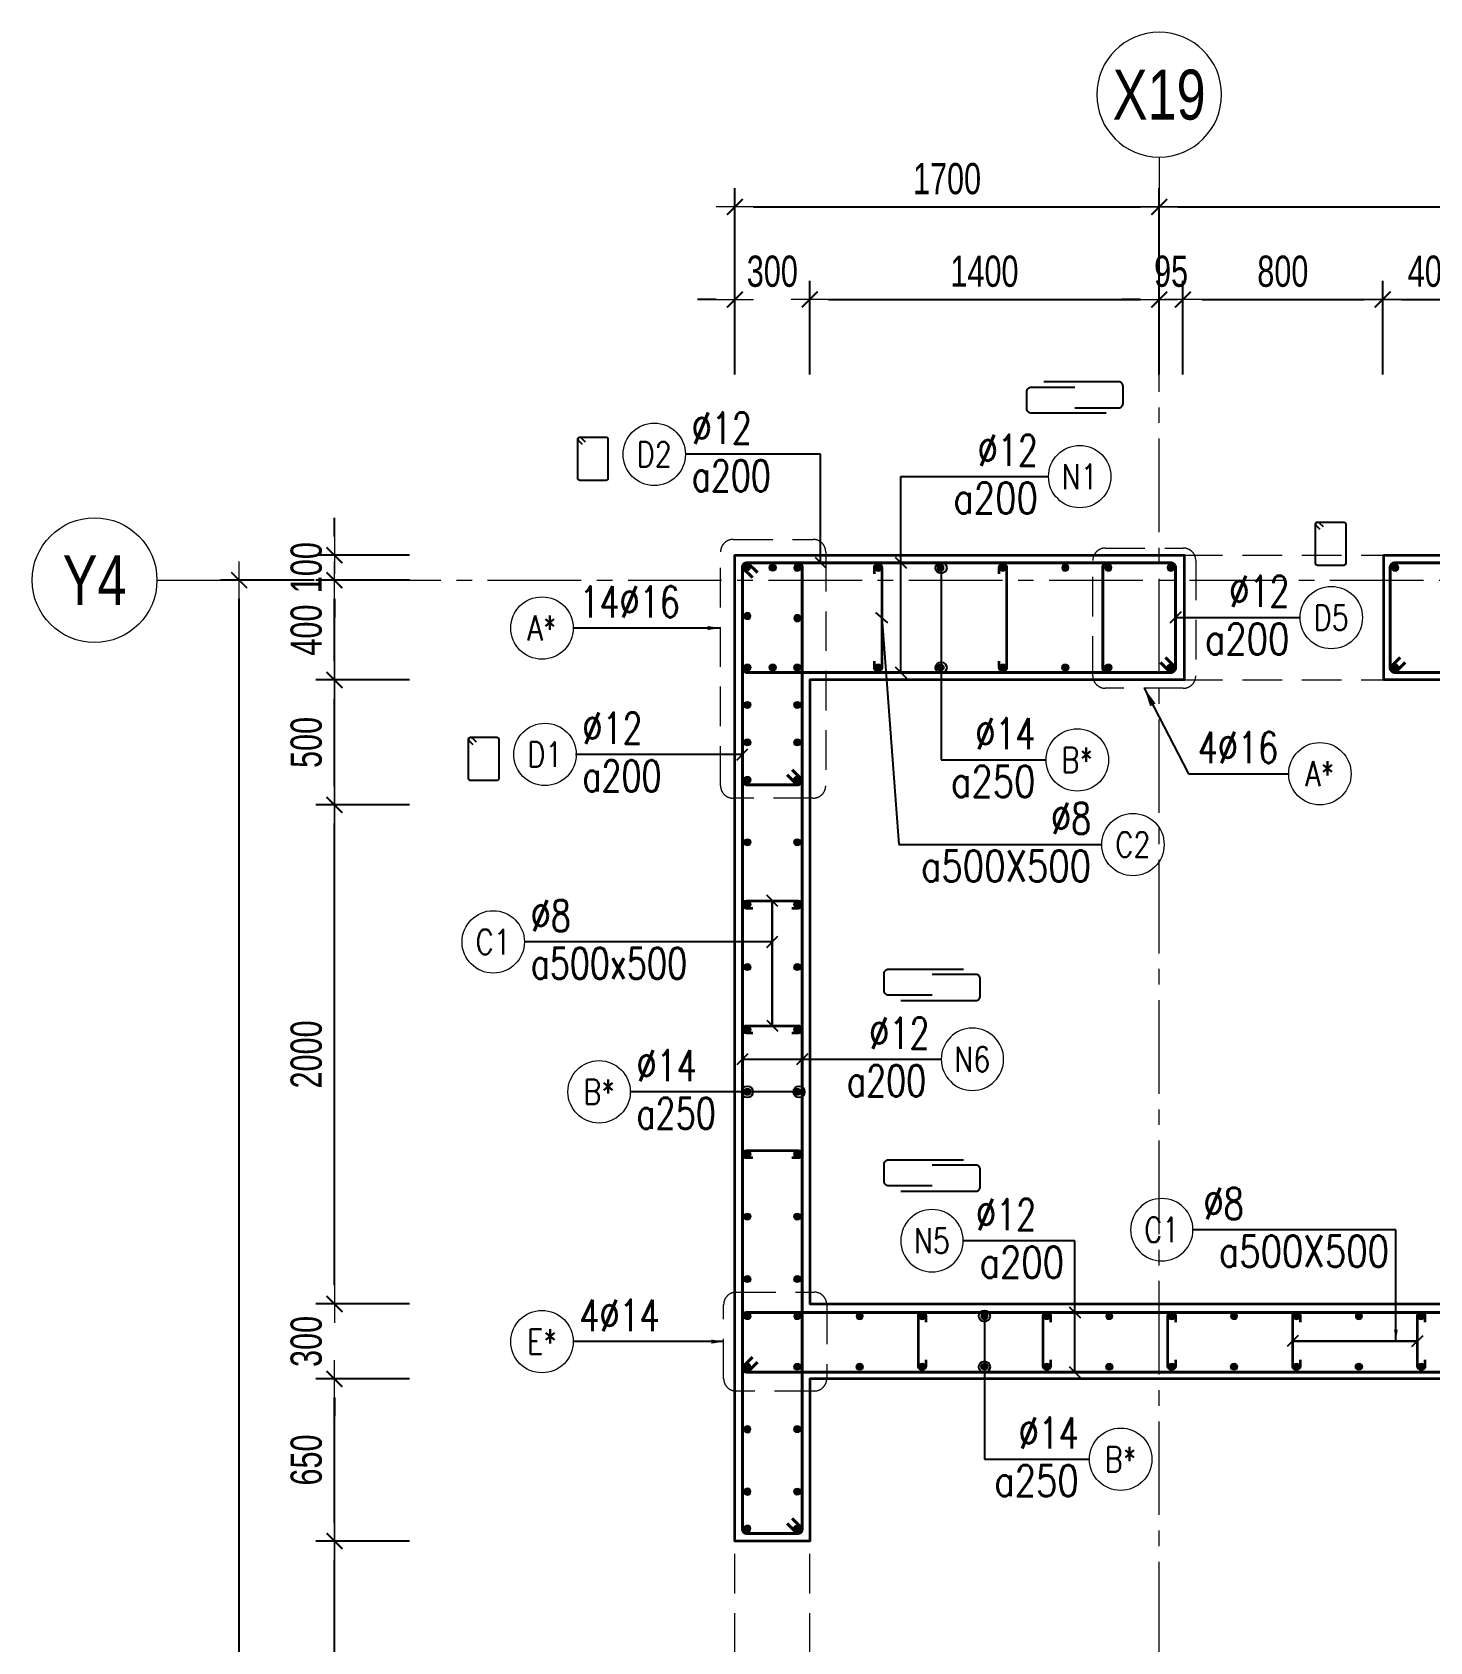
# Model space of a CAD drawing. Header units: millimetres. Extents: x 944027 to 981803, y -83026 to 82675.
# Drawn here: x 964583 to 970183, y 6873 to 13321 of the extents above; entities that cross this region are included whole.
import ezdxf
from ezdxf.enums import TextEntityAlignment as Align

# ---------------------------------------------------------------- set-up
doc = ezdxf.new("R2010")
doc.units = ezdxf.units.MM
doc.header["$MEASUREMENT"] = 0
for name, pattern in [('HIDDEN2', [4.7625, 3.175, -1.5875]), ('HT_Dim Grid$0$CENTER2', [1.125, 0.75, -0.125, 0.125, -0.125]), ('HT_Grid$0$CENTER2', [1.125, 0.75, -0.125, 0.125, -0.125])]:
    doc.linetypes.add(name, pattern=pattern)
doc.layers.get('0').update_dxf_attribs({"lineweight": 20})
doc.layers.get('Defpoints').update_dxf_attribs({"color": 151, "lineweight": 9})
for name, color, linetype, lineweight in [('HT_Dim Grid$0$NDC_S_AXIS', 5, 'HT_Dim Grid$0$CENTER2', 13), ('HT_Dim Grid$0$NDC_S_SYMBOL', 1, 'Continuous', 15), ('HT_Dim Grid$0$NDC_S_TEXT SYMBOL', 7, 'Continuous', 20), ('HT_Grid$0$NDC_S_AXIS', 5, 'HT_Grid$0$CENTER2', 13), ('KC-LEADER', 153, 'Continuous', 18), ('KC-THEP', 6, 'Continuous', 40), ('NDC_S_BEAM', 3, 'HIDDEN2', 20), ('NDC_S_DIM', 1, 'Continuous', 15), ('NDC_S_HIDDEN', 8, 'HIDDEN2', 13), ('NDC_S_LEADER', 1, 'Continuous', 15), ('NDC_S_REBAR', 4, 'Continuous', 35), ('NDC_S_STIRRUP', 4, 'Continuous', 40), ('NDC_S_VN TEXT', 7, 'Continuous', 20), ('NDC_S_WALL', 6, 'Continuous', 35)]:
    doc.layers.add(name, color=color, linetype=linetype, lineweight=lineweight)
doc.layers.add('Leader', color=6, linetype='Continuous')
doc.layers.add('Ligature', color=1, linetype='Continuous')
doc.styles.add('HT_Dim Grid$0$NDC_ANNO', font='', dxfattribs={"width": 0.8})
doc.styles.add('NDC_ARIAL', font='arial.ttf', dxfattribs={"width": 0.85})
doc.styles.add('NDC_DIM', font='', dxfattribs={"width": 0.75})
doc.styles.add('NDC_EN TXT', font='romans.shx', dxfattribs={"width": 0.8})
doc.styles.get('HT_Dim Grid$0$NDC_ANNO').set_extended_font_data('Dotum')
doc.styles.get('NDC_DIM').set_extended_font_data('Dotum')
doc.dimstyles.new('NDC_1-50', dxfattribs={"dimscale": 50, "dimtxt": 2.5, "dimasz": 1, "dimexe": 1.5, "dimexo": 0, "dimgap": 0.8, "dimtad": 1, "dimdec": 0, "dimdsep": 46, "dimtxsty": 'NDC_ARIAL', "dimblk": 'DIMMARK', "dimcen": 49999.938995, "dimdle": 1.5, "dimclrd": 1, "dimclre": 1, "dimclrt": 3, "dimadec": 0, "dimazin": 0, "dimtfac": 1, "dimtdec": 0, "dimtix": 1, "dimtmove": 2, "dimatfit": 3, "dimfxl": 1, "dimarcsym": 0})
doc.dimstyles.new('NDC_dim_30', dxfattribs={"dimscale": 30, "dimtxt": 2.5, "dimasz": 1.5, "dimexe": 1.5, "dimexo": 2.5, "dimgap": 1, "dimtad": 1, "dimdec": 0, "dimzin": 0, "dimdsep": 46, "dimtxsty": 'NDC_DIM', "dimblk": 'DIMMARK', "dimcen": 0.09, "dimdle": 1.2, "dimclrd": 1, "dimclre": 1, "dimclrt": 3, "dimadec": 0, "dimazin": 0, "dimtfac": 1, "dimtdec": 0, "dimtix": 1, "dimtofl": 0, "dimtmove": 0, "dimatfit": 3, "dimfxl": 6, "dimfxlon": 1, "dimtolj": 1, "dimtzin": 0, "dimarcsym": 0})
doc.dimstyles.new('NDC_dim_50', dxfattribs={"dimscale": 50, "dimtxt": 2.5, "dimasz": 1.5, "dimexe": 1.5, "dimexo": 2.5, "dimgap": 1, "dimtad": 1, "dimdec": 0, "dimzin": 0, "dimdsep": 46, "dimtxsty": 'NDC_DIM', "dimblk": 'DIMMARK', "dimcen": 0.09, "dimdle": 1.2, "dimclrd": 1, "dimclre": 1, "dimclrt": 3, "dimadec": 0, "dimazin": 0, "dimtfac": 1, "dimtdec": 0, "dimtix": 1, "dimtofl": 0, "dimtmove": 0, "dimatfit": 3, "dimfxl": 6, "dimfxlon": 1, "dimtolj": 1, "dimtzin": 0, "dimarcsym": 0})

# ---------------------------------------------------------------- blocks, each defined once
blk = doc.blocks.new('THEP')
at = {"layer": 'KC-LEADER', "color": 6}
blk.add_circle((0, 0), 14, dxfattribs=at)
at = {"layer": 'KC-THEP'}
for p, q in [((-14, 0), (14, 0)), ((9.9, 9.9), (-9.9, -9.9)), ((-9.9, 9.9), (9.9, -9.9)), ((0, 14), (0, -14))]:
    blk.add_line(p, q, dxfattribs=at)
blk = doc.blocks.new('DIMMARK')
at = {"layer": 'NDC_S_DIM', "color": 1}
blk.add_line((-1.5, 0), (1, 0), dxfattribs=at)
at = {"layer": 'NDC_S_DIM', "color": 2, "const_width": 0.1}
blk.add_lwpolyline([(-0.424, -0.424), (0.424, 0.424)], dxfattribs=at)
blk = doc.blocks.new('*U11')
blk.add_circle((-2.5, 0), 2.5)
at = {"layer": 'NDC_S_VN TEXT', "color": 3, "style": 'NDC_EN TXT', "width": 0.75}
for tag, p in [('DK1', (0.5, 0.85)), ('KC1', (0.5, -2.97))]:
    blk.add_attdef(tag, p, '', height=2.5, dxfattribs=at)
at = {"layer": 'NDC_S_VN TEXT', "color": 7, "style": 'NDC_EN TXT', "width": 0.8}
blk.add_attdef('SH2', text='', height=2, dxfattribs=at).set_placement((-2.5, 0), align=Align.MIDDLE)
blk = doc.blocks.new('*U13')
blk.add_circle((-2.5, 0), 2.5)
at = {"layer": 'NDC_S_VN TEXT', "color": 3, "style": 'NDC_EN TXT', "width": 0.75}
blk.add_attdef('DK1', (0.5, 0.85), '', height=2.5, dxfattribs=at)
at = {"layer": 'NDC_S_VN TEXT', "color": 7, "style": 'NDC_EN TXT', "width": 0.8}
blk.add_attdef('SH2', text='', height=2, dxfattribs=at).set_placement((-2.5, 0), align=Align.MIDDLE)
blk = doc.blocks.new('*U10')
blk.add_circle((2.5, 0), 2.5)
at = {"layer": 'NDC_S_VN TEXT', "color": 3, "style": 'NDC_EN TXT'}
for tag, width, p in [('DK2', 0.75, (-0.85, 0.85)), ('KC2', 0.8, (-0.85, -2.97))]:
    blk.add_attdef(tag, text='', height=2.5, dxfattribs=dict(at, width=width)).set_placement(p, align=Align.RIGHT)
at = {"layer": 'NDC_S_VN TEXT', "color": 7, "style": 'NDC_EN TXT', "width": 0.8}
blk.add_attdef('SH3', text='', height=2, dxfattribs=at).set_placement((2.5, 0), align=Align.MIDDLE)
blk = doc.blocks.new('A$C72321851')
at = {"layer": 'Ligature'}
for points in [[(-60.9, -129.3), (-60.9, 170.9, -0.414214), (-43.3, 188.5), (25.8, 188.5, -0.414214), (43.4, 170.9), (43.4, -4.3)], [(-39.7, -4.3), (-39.7, -179.5, 0.414214), (-22.1, -197.1), (47, -197.1, 0.414214), (64.6, -179.5), (64.6, 120.7)]]:
    blk.add_lwpolyline(points, format="xyb", dxfattribs=at)
blk = doc.blocks.new('*D377')
at = {"layer": 'Defpoints', "color": 0, "transparency": 16777216}
for p in [(965793.9, 8225.9), (967868.7, 8225.9), (967868.7, 7925.9)]:
    blk.add_point(p, dxfattribs=at)
at = {"layer": 'NDC_S_DIM', "color": 1, "lineweight": -2, "transparency": 16777216}
for p, q in [((965793.9, 8300.9), (965793.9, 8375.9)), ((966093.9, 8225.9), (965718.9, 8225.9)), ((966093.9, 7925.9), (965718.9, 7925.9)), ((965793.9, 7850.9), (965793.9, 7775.9))]:
    blk.add_line(p, q, dxfattribs=at)
at = {"layer": 'NDC_S_DIM', "color": 1, "lineweight": -2, "transparency": 16777216, "xscale": 75, "yscale": 75, "zscale": 75}
for p, rotation in [((965793.9, 8225.9), 270), ((965793.9, 7925.9), 90)]:
    blk.add_blockref('DIMMARK', p, dxfattribs=dict(at, rotation=rotation))
at = {"layer": 'NDC_S_DIM', "color": 3, "transparency": 16777216, "insert": (965681.3, 8075.9), "char_height": 125, "attachment_point": 5, "rotation": 90, "style": 'NDC_DIM'}
blk.add_mtext('\\A1;300', dxfattribs=at)
blk = doc.blocks.new('*D378')
at = {"layer": 'Defpoints', "color": 0, "transparency": 16777216}
for p in [(965793.9, 10225.5), (967755.1, 10225.5), (967868.7, 8225.9)]:
    blk.add_point(p, dxfattribs=at)
at = {"layer": 'NDC_S_DIM', "color": 1, "lineweight": -2, "transparency": 16777216}
for p, q in [((966093.9, 10225.5), (965718.9, 10225.5)), ((965793.9, 8300.9), (965793.9, 10150.5)), ((966093.9, 8225.9), (965718.9, 8225.9))]:
    blk.add_line(p, q, dxfattribs=at)
at = {"layer": 'NDC_S_DIM', "color": 1, "lineweight": -2, "transparency": 16777216, "xscale": 75, "yscale": 75, "zscale": 75}
for p, rotation in [((965793.9, 10225.5), 90), ((965793.9, 8225.9), 270)]:
    blk.add_blockref('DIMMARK', p, dxfattribs=dict(at, rotation=rotation))
at = {"layer": 'NDC_S_DIM', "color": 3, "transparency": 16777216, "insert": (965681.3, 9225.7), "char_height": 125, "attachment_point": 5, "rotation": 90, "style": 'NDC_DIM'}
blk.add_mtext('\\A1;2000', dxfattribs=at)
blk = doc.blocks.new('*D379')
at = {"layer": 'Defpoints', "color": 0, "transparency": 16777216}
for p in [(965412, 11125.9), (967398.3, 11125.9), (967398.3, 2125.9)]:
    blk.add_point(p, dxfattribs=at)
at = {"layer": 'NDC_S_DIM', "color": 1, "lineweight": -2, "transparency": 16777216}
for p, q in [((965712, 11125.9), (965337, 11125.9)), ((965412, 2200.9), (965412, 11050.9)), ((965712, 2125.9), (965337, 2125.9))]:
    blk.add_line(p, q, dxfattribs=at)
at = {"layer": 'NDC_S_DIM', "color": 1, "lineweight": -2, "transparency": 16777216, "xscale": 75, "yscale": 75, "zscale": 75}
for p, rotation in [((965412, 11125.9), 90), ((965412, 2125.9), 270)]:
    blk.add_blockref('DIMMARK', p, dxfattribs=dict(at, rotation=rotation))
at = {"layer": 'NDC_S_DIM', "color": 3, "transparency": 16777216, "insert": (965299.4, 6625.9), "char_height": 125, "attachment_point": 5, "rotation": 90, "style": 'NDC_DIM'}
blk.add_mtext('\\A1;9000', dxfattribs=at)
blk = doc.blocks.new('*D397')
at = {"layer": 'Defpoints', "color": 0, "transparency": 16777216}
for p in [(967698.3, 12250.2), (967398.3, 11225.9), (967698.3, 10725.9)]:
    blk.add_point(p, dxfattribs=at)
at = {"layer": 'NDC_S_DIM', "color": 1, "lineweight": -2, "transparency": 16777216}
for p, q in [((967398.3, 11950.2), (967398.3, 12325.2)), ((967698.3, 11950.2), (967698.3, 12325.2)), ((967323.3, 12250.2), (967248.3, 12250.2)), ((967773.3, 12250.2), (967848.3, 12250.2))]:
    blk.add_line(p, q, dxfattribs=at)
at = {"layer": 'NDC_S_DIM', "color": 1, "lineweight": -2, "transparency": 16777216, "xscale": 75, "yscale": 75, "zscale": 75}
blk.add_blockref('DIMMARK', (967398.3, 12250.2), dxfattribs=at)
at = {"layer": 'NDC_S_DIM', "color": 1, "lineweight": -2, "transparency": 16777216, "xscale": 75, "yscale": 75, "zscale": 75, "rotation": 180}
blk.add_blockref('DIMMARK', (967698.3, 12250.2), dxfattribs=at)
at = {"layer": 'NDC_S_DIM', "color": 3, "transparency": 16777216, "insert": (967548.3, 12362.8), "char_height": 125, "attachment_point": 5, "style": 'NDC_DIM'}
blk.add_mtext('\\A1;300', dxfattribs=at)
blk = doc.blocks.new('*D402')
at = {"layer": 'Defpoints', "color": 0, "transparency": 16777216}
for p in [(969098.3, 12621.2), (969098.3, 11389.3), (967398.3, 11152.2)]:
    blk.add_point(p, dxfattribs=at)
at = {"layer": 'NDC_S_DIM', "color": 1, "lineweight": -2, "transparency": 16777216}
for p, q in [((967398.3, 12321.2), (967398.3, 12696.2)), ((969098.3, 12321.2), (969098.3, 12696.2)), ((967473.3, 12621.2), (969023.3, 12621.2))]:
    blk.add_line(p, q, dxfattribs=at)
at = {"layer": 'NDC_S_DIM', "color": 1, "lineweight": -2, "transparency": 16777216, "xscale": 75, "yscale": 75, "zscale": 75, "rotation": 180}
blk.add_blockref('DIMMARK', (967398.3, 12621.2), dxfattribs=at)
at = {"layer": 'NDC_S_DIM', "color": 1, "lineweight": -2, "transparency": 16777216, "xscale": 75, "yscale": 75, "zscale": 75}
blk.add_blockref('DIMMARK', (969098.3, 12621.2), dxfattribs=at)
at = {"layer": 'NDC_S_DIM', "color": 3, "transparency": 16777216, "insert": (968248.3, 12733.8), "char_height": 125, "attachment_point": 5, "style": 'NDC_DIM'}
blk.add_mtext('\\A1;1700', dxfattribs=at)
blk = doc.blocks.new('*D403')
at = {"layer": 'Defpoints', "color": 0, "transparency": 16777216}
for p in [(965793.9, 10725.9), (967698.3, 10725.9), (967755.1, 10225.5)]:
    blk.add_point(p, dxfattribs=at)
at = {"layer": 'NDC_S_DIM', "color": 1, "lineweight": -2, "transparency": 16777216}
for p, q in [((966093.9, 10725.9), (965718.9, 10725.9)), ((965793.9, 10300.5), (965793.9, 10650.9)), ((966093.9, 10225.5), (965718.9, 10225.5))]:
    blk.add_line(p, q, dxfattribs=at)
at = {"layer": 'NDC_S_DIM', "color": 1, "lineweight": -2, "transparency": 16777216, "xscale": 75, "yscale": 75, "zscale": 75}
for p, rotation in [((965793.9, 10725.9), 90), ((965793.9, 10225.5), 270)]:
    blk.add_blockref('DIMMARK', p, dxfattribs=dict(at, rotation=rotation))
at = {"layer": 'NDC_S_DIM', "color": 3, "transparency": 16777216, "insert": (965681.3, 10475.7), "char_height": 125, "attachment_point": 5, "rotation": 90, "style": 'NDC_DIM'}
blk.add_mtext('\\A1;500', dxfattribs=at)
blk = doc.blocks.new('*D404')
at = {"layer": 'Defpoints', "color": 0, "transparency": 16777216}
for p in [(965793.9, 11125.9), (967398.3, 11125.9), (967698.3, 10725.9)]:
    blk.add_point(p, dxfattribs=at)
at = {"layer": 'NDC_S_DIM', "color": 1, "lineweight": -2, "transparency": 16777216}
for p, q in [((966093.9, 11125.9), (965718.9, 11125.9)), ((965793.9, 10800.9), (965793.9, 11050.9)), ((966093.9, 10725.9), (965718.9, 10725.9))]:
    blk.add_line(p, q, dxfattribs=at)
at = {"layer": 'NDC_S_DIM', "color": 1, "lineweight": -2, "transparency": 16777216, "xscale": 75, "yscale": 75, "zscale": 75}
for p, rotation in [((965793.9, 11125.9), 90), ((965793.9, 10725.9), 270)]:
    blk.add_blockref('DIMMARK', p, dxfattribs=dict(at, rotation=rotation))
at = {"layer": 'NDC_S_DIM', "color": 3, "transparency": 16777216, "insert": (965681.3, 10925.9), "char_height": 125, "attachment_point": 5, "rotation": 90, "style": 'NDC_DIM'}
blk.add_mtext('\\A1;400', dxfattribs=at)
blk = doc.blocks.new('*D405')
at = {"layer": 'Defpoints', "color": 0, "transparency": 16777216}
for p in [(969993.9, 12250.2), (969193.6, 11165.9), (969993.9, 11042.2)]:
    blk.add_point(p, dxfattribs=at)
at = {"layer": 'NDC_S_DIM', "color": 1, "lineweight": -2, "transparency": 16777216}
for p, q in [((969193.6, 11950.2), (969193.6, 12325.2)), ((969993.9, 11950.2), (969993.9, 12325.2)), ((969268.6, 12250.2), (969918.9, 12250.2))]:
    blk.add_line(p, q, dxfattribs=at)
at = {"layer": 'NDC_S_DIM', "color": 1, "lineweight": -2, "transparency": 16777216, "xscale": 75, "yscale": 75, "zscale": 75, "rotation": 180}
blk.add_blockref('DIMMARK', (969193.6, 12250.2), dxfattribs=at)
at = {"layer": 'NDC_S_DIM', "color": 1, "lineweight": -2, "transparency": 16777216, "xscale": 75, "yscale": 75, "zscale": 75}
blk.add_blockref('DIMMARK', (969993.9, 12250.2), dxfattribs=at)
at = {"layer": 'NDC_S_DIM', "color": 3, "transparency": 16777216, "insert": (969593.8, 12362.8), "char_height": 125, "attachment_point": 5, "style": 'NDC_DIM'}
blk.add_mtext('\\A1;800', dxfattribs=at)
blk = doc.blocks.new('*D406')
at = {"layer": 'Defpoints', "color": 0, "transparency": 16777216}
for p in [(970399.3, 12250.2), (969993.9, 11042.2), (970399.3, 10725.9)]:
    blk.add_point(p, dxfattribs=at)
at = {"layer": 'NDC_S_DIM', "color": 1, "lineweight": -2, "transparency": 16777216}
for p, q in [((969993.9, 11950.2), (969993.9, 12325.2)), ((970399.3, 11950.2), (970399.3, 12325.2)), ((970068.9, 12250.2), (970324.3, 12250.2))]:
    blk.add_line(p, q, dxfattribs=at)
at = {"layer": 'NDC_S_DIM', "color": 1, "lineweight": -2, "transparency": 16777216, "xscale": 75, "yscale": 75, "zscale": 75, "rotation": 180}
blk.add_blockref('DIMMARK', (969993.9, 12250.2), dxfattribs=at)
at = {"layer": 'NDC_S_DIM', "color": 1, "lineweight": -2, "transparency": 16777216, "xscale": 75, "yscale": 75, "zscale": 75}
blk.add_blockref('DIMMARK', (970399.3, 12250.2), dxfattribs=at)
at = {"layer": 'NDC_S_DIM', "color": 3, "transparency": 16777216, "insert": (970196.6, 12362.8), "char_height": 125, "attachment_point": 5, "style": 'NDC_DIM'}
blk.add_mtext('\\A1;405', dxfattribs=at)
blk = doc.blocks.new('*U9')
blk.add_circle((2.5, 0), 2.5)
at = {"layer": 'NDC_S_VN TEXT', "color": 3, "style": 'NDC_EN TXT', "width": 0.75}
blk.add_attdef('DK2', text='', height=2.5, dxfattribs=at).set_placement((-0.85, 0.85), align=Align.RIGHT)
at = {"layer": 'NDC_S_VN TEXT', "color": 7, "style": 'NDC_EN TXT', "width": 0.8}
blk.add_attdef('SH3', text='', height=2, dxfattribs=at).set_placement((2.5, 0), align=Align.MIDDLE)
blk = doc.blocks.new('*U21')
at = {"layer": 'HT_Dim Grid$0$NDC_S_SYMBOL'}
blk.add_line((0, 5), (0, 9), dxfattribs=at)
blk.add_circle((0, 0), 5, dxfattribs=at)
at = {"layer": 'HT_Dim Grid$0$NDC_S_TEXT SYMBOL', "color": 7, "style": 'HT_Dim Grid$0$NDC_ANNO', "width": 0.8}
blk.add_attdef('GRID', text='', height=4, dxfattribs=at).set_placement((0, 0), align=Align.MIDDLE)
blk = doc.blocks.new('*D414')
at = {"layer": 'Defpoints', "color": 0, "ltscale": 200, "transparency": 16777216}
for p in [(973698.3, 12621.2), (969098.3, 11389.3), (973698.3, 11225.9)]:
    blk.add_point(p, dxfattribs=at)
at = {"layer": 'NDC_S_DIM', "color": 1, "lineweight": -2, "ltscale": 200, "transparency": 16777216}
for p, q in [((969098.3, 12321.2), (969098.3, 12696.2)), ((973698.3, 12321.2), (973698.3, 12696.2)), ((969173.3, 12621.2), (973623.3, 12621.2))]:
    blk.add_line(p, q, dxfattribs=at)
at = {"layer": 'NDC_S_DIM', "color": 1, "lineweight": -2, "ltscale": 200, "transparency": 16777216, "xscale": 75, "yscale": 75, "zscale": 75, "rotation": 180}
blk.add_blockref('DIMMARK', (969098.3, 12621.2), dxfattribs=at)
at = {"layer": 'NDC_S_DIM', "color": 1, "lineweight": -2, "ltscale": 200, "transparency": 16777216, "xscale": 75, "yscale": 75, "zscale": 75}
blk.add_blockref('DIMMARK', (973698.3, 12621.2), dxfattribs=at)
at = {"layer": 'NDC_S_DIM', "color": 3, "ltscale": 200, "transparency": 16777216, "insert": (971398.3, 12733.8), "char_height": 125, "attachment_point": 5, "style": 'NDC_DIM'}
blk.add_mtext('\\A1;4600', dxfattribs=at)
blk = doc.blocks.new('*D415')
at = {"layer": 'Defpoints', "color": 0, "ltscale": 200, "transparency": 16777216}
for p in [(969098.3, 12250.2), (969098.3, 11389.3), (967698.3, 10725.9)]:
    blk.add_point(p, dxfattribs=at)
at = {"layer": 'NDC_S_DIM', "color": 1, "lineweight": -2, "ltscale": 200, "transparency": 16777216}
for p, q in [((967698.3, 11950.2), (967698.3, 12325.2)), ((969098.3, 11950.2), (969098.3, 12325.2)), ((967773.3, 12250.2), (969023.3, 12250.2))]:
    blk.add_line(p, q, dxfattribs=at)
at = {"layer": 'NDC_S_DIM', "color": 1, "lineweight": -2, "ltscale": 200, "transparency": 16777216, "xscale": 75, "yscale": 75, "zscale": 75, "rotation": 180}
blk.add_blockref('DIMMARK', (967698.3, 12250.2), dxfattribs=at)
at = {"layer": 'NDC_S_DIM', "color": 1, "lineweight": -2, "ltscale": 200, "transparency": 16777216, "xscale": 75, "yscale": 75, "zscale": 75}
blk.add_blockref('DIMMARK', (969098.3, 12250.2), dxfattribs=at)
at = {"layer": 'NDC_S_DIM', "color": 3, "ltscale": 200, "transparency": 16777216, "insert": (968398.3, 12362.8), "char_height": 125, "attachment_point": 5, "style": 'NDC_DIM'}
blk.add_mtext('\\A1;1400', dxfattribs=at)
blk = doc.blocks.new('*D416')
at = {"layer": 'Defpoints', "color": 0, "ltscale": 200, "transparency": 16777216}
for p in [(969193.6, 12250.2), (969098.3, 11389.3), (969193.6, 11225.9)]:
    blk.add_point(p, dxfattribs=at)
at = {"layer": 'NDC_S_DIM', "color": 1, "lineweight": -2, "ltscale": 200, "transparency": 16777216}
for p, q in [((969098.3, 11950.2), (969098.3, 12325.2)), ((969193.6, 11950.2), (969193.6, 12325.2)), ((969023.3, 12250.2), (968948.3, 12250.2)), ((969268.6, 12250.2), (969343.6, 12250.2))]:
    blk.add_line(p, q, dxfattribs=at)
at = {"layer": 'NDC_S_DIM', "color": 1, "lineweight": -2, "ltscale": 200, "transparency": 16777216, "xscale": 75, "yscale": 75, "zscale": 75}
blk.add_blockref('DIMMARK', (969098.3, 12250.2), dxfattribs=at)
at = {"layer": 'NDC_S_DIM', "color": 1, "lineweight": -2, "ltscale": 200, "transparency": 16777216, "xscale": 75, "yscale": 75, "zscale": 75, "rotation": 180}
blk.add_blockref('DIMMARK', (969193.6, 12250.2), dxfattribs=at)
at = {"layer": 'NDC_S_DIM', "color": 3, "ltscale": 200, "transparency": 16777216, "insert": (969145.9, 12362.8), "char_height": 125, "attachment_point": 5, "style": 'NDC_DIM'}
blk.add_mtext('\\A1;95', dxfattribs=at)
blk = doc.blocks.new('*U22')
at = {"layer": 'HT_Dim Grid$0$NDC_S_SYMBOL'}
blk.add_line((5, 0), (9, 0), dxfattribs=at)
blk.add_circle((0, 0), 5, dxfattribs=at)
at = {"layer": 'HT_Dim Grid$0$NDC_S_TEXT SYMBOL', "color": 7, "style": 'HT_Dim Grid$0$NDC_ANNO', "width": 0.8}
blk.add_attdef('GRID', text='', height=4, rotation=270, dxfattribs=at).set_placement((0, 0), align=Align.MIDDLE)
blk = doc.blocks.new('*D418')
at = {"layer": 'Defpoints', "color": 0, "ltscale": 200, "transparency": 16777216}
for p in [(965793.9, 11225.9), (967398.3, 11225.9), (967398.3, 11125.9)]:
    blk.add_point(p, dxfattribs=at)
at = {"layer": 'NDC_S_DIM', "color": 1, "lineweight": -2, "ltscale": 200, "transparency": 16777216}
for p, q in [((965793.9, 11300.9), (965793.9, 11375.9)), ((966093.9, 11225.9), (965718.9, 11225.9)), ((966093.9, 11125.9), (965718.9, 11125.9)), ((965793.9, 11050.9), (965793.9, 10975.9))]:
    blk.add_line(p, q, dxfattribs=at)
at = {"layer": 'NDC_S_DIM', "color": 1, "lineweight": -2, "ltscale": 200, "transparency": 16777216, "xscale": 75, "yscale": 75, "zscale": 75}
for p, rotation in [((965793.9, 11225.9), 270), ((965793.9, 11125.9), 90)]:
    blk.add_blockref('DIMMARK', p, dxfattribs=dict(at, rotation=rotation))
at = {"layer": 'NDC_S_DIM', "color": 3, "ltscale": 200, "transparency": 16777216, "insert": (965681.3, 11175.9), "char_height": 125, "attachment_point": 5, "rotation": 90, "style": 'NDC_DIM'}
blk.add_mtext('\\A1;100', dxfattribs=at)
blk = doc.blocks.new('*U12')
blk.add_circle((-2.5, 0), 2.5)
at = {"layer": 'NDC_S_VN TEXT', "color": 3, "style": 'NDC_EN TXT', "width": 0.75}
for tag, p in [('DK1', (0.5, 0.85)), ('KC1', (0.5, -2.97))]:
    blk.add_attdef(tag, p, '', height=2.5, dxfattribs=at)
at = {"layer": 'NDC_S_VN TEXT', "color": 7, "style": 'NDC_EN TXT', "width": 0.8}
blk.add_attdef('SH2', text='', height=2, dxfattribs=at).set_placement((-2.5, 0), align=Align.MIDDLE)
blk = doc.blocks.new('*D409')
at = {"layer": 'Defpoints', "color": 0, "ltscale": 200, "transparency": 16777216}
for p in [(965793.9, 7275.9), (967548.3, 7275.9), (967530.8, 5875.9)]:
    blk.add_point(p, dxfattribs=at)
at = {"layer": 'NDC_S_DIM', "color": 1, "lineweight": -2, "ltscale": 200, "transparency": 16777216}
for p, q in [((966093.9, 7275.9), (965718.9, 7275.9)), ((965793.9, 5950.9), (965793.9, 7200.9)), ((966093.9, 5875.9), (965718.9, 5875.9))]:
    blk.add_line(p, q, dxfattribs=at)
at = {"layer": 'NDC_S_DIM', "color": 1, "lineweight": -2, "ltscale": 200, "transparency": 16777216, "xscale": 75, "yscale": 75, "zscale": 75}
for p, rotation in [((965793.9, 7275.9), 90), ((965793.9, 5875.9), 270)]:
    blk.add_blockref('DIMMARK', p, dxfattribs=dict(at, rotation=rotation))
at = {"layer": 'NDC_S_DIM', "color": 3, "ltscale": 200, "transparency": 16777216, "insert": (965681.3, 6575.9), "char_height": 125, "attachment_point": 5, "rotation": 90, "style": 'NDC_DIM'}
blk.add_mtext('\\A1;1400', dxfattribs=at)
blk = doc.blocks.new('*D410')
at = {"layer": 'Defpoints', "color": 0, "ltscale": 200, "transparency": 16777216}
for p in [(965793.9, 7925.9), (967698.3, 7925.9), (967548.3, 7275.9)]:
    blk.add_point(p, dxfattribs=at)
at = {"layer": 'NDC_S_DIM', "color": 1, "lineweight": -2, "ltscale": 200, "transparency": 16777216}
for p, q in [((966093.9, 7925.9), (965718.9, 7925.9)), ((965793.9, 7350.9), (965793.9, 7850.9)), ((966093.9, 7275.9), (965718.9, 7275.9))]:
    blk.add_line(p, q, dxfattribs=at)
at = {"layer": 'NDC_S_DIM', "color": 1, "lineweight": -2, "ltscale": 200, "transparency": 16777216, "xscale": 75, "yscale": 75, "zscale": 75}
for p, rotation in [((965793.9, 7925.9), 90), ((965793.9, 7275.9), 270)]:
    blk.add_blockref('DIMMARK', p, dxfattribs=dict(at, rotation=rotation))
at = {"layer": 'NDC_S_DIM', "color": 3, "ltscale": 200, "transparency": 16777216, "insert": (965681.3, 7600.9), "char_height": 125, "attachment_point": 5, "rotation": 90, "style": 'NDC_DIM'}
blk.add_mtext('\\A1;650', dxfattribs=at)

msp = doc.modelspace()

# ---------------------------------------------------------------- linework, layer by layer
at = {"layer": 'HT_Grid$0$NDC_S_AXIS', "ltscale": 500}
for p, q in [((969098.3, 630.6), (969098.3, 12621.2)), ((965282.7, 11125.9), (975464.2, 11125.9))]:
    msp.add_line(p, q, dxfattribs=at)
at = {"layer": 'Ligature'}
for points in [[(966787.2, 11669.1), (966771.3, 11685.1, -0.668179), (966777, 11699), (966881.7, 11699, -0.414214), (966889.8, 11690.8), (966889.8, 11533.7, -0.414214), (966881.7, 11525.6), (966777, 11525.6, -0.414214), (966768.9, 11533.7), (966768.9, 11690.8, -0.668179), (966782.8, 11696.6), (966798.8, 11680.6)], [(969743.4, 11328.6), (969727.4, 11344.6, -0.668179), (969733.2, 11358.5), (969837.8, 11358.5, -0.414214), (969846, 11350.4), (969846, 11193.3, -0.414214), (969837.8, 11185.1), (969733.2, 11185.1, -0.414214), (969725.1, 11193.3), (969725.1, 11350.4, -0.668179), (969739, 11356.1), (969755, 11340.2)], [(966349.4, 10466.7), (966333.5, 10482.6, -0.668179), (966339.2, 10496.6), (966443.9, 10496.6, -0.414214), (966452, 10488.4), (966452, 10331.3, -0.414214), (966443.9, 10323.1), (966339.2, 10323.1, -0.414214), (966331.1, 10331.3), (966331.1, 10488.4, -0.668179), (966345, 10494.2), (966361, 10478.2)]]:
    msp.add_lwpolyline(points, format="xyb", dxfattribs=at)
at = {"layer": 'NDC_S_BEAM', "ltscale": 50}
for p, q in [((969193.6, 11225.9), (969993.9, 11225.9)), ((969193.6, 10725.9), (969993.9, 10725.9)), ((967398.3, 5875.9), (967398.3, 7275.9)), ((967698.3, 5875.9), (967698.3, 7275.9))]:
    msp.add_line(p, q, dxfattribs=at)
at = {"layer": 'NDC_S_HIDDEN', "ltscale": 50}
for points in [[(967390.9, 11289), (967712.2, 11289, -0.414214), (967762.2, 11239), (967762.2, 10302.5, -0.414214), (967712.2, 10252.5), (967390.9, 10252.5, -0.414214), (967340.9, 10302.5), (967340.9, 11239, -0.414214)], [(968882.3, 11254.5), (969195, 11254.5, -0.414214), (969245, 11204.5), (969245, 10742.8, -0.414214), (969195, 10692.8), (968882.3, 10692.8, -0.414214), (968832.3, 10742.8), (968832.3, 11204.5, -0.414214)], [(967403.3, 8273.2), (967716.4, 8273.2, -0.414214), (967766.4, 8223.2), (967766.4, 7927.3, -0.414214), (967716.4, 7877.3), (967403.3, 7877.3, -0.414214), (967353.3, 7927.3), (967353.3, 8223.2, -0.414214)]]:
    msp.add_lwpolyline(points, format="xyb", close=True, dxfattribs=at)
at = {"layer": 'NDC_S_REBAR'}
for points in [[(967957.1, 11150.9), (967957.1, 11175.9, -1), (967987.1, 11175.9), (967987.1, 10775.9, -1), (967957.1, 10775.9), (967957.1, 10800.9)], [(968457.1, 11150.9), (968457.1, 11175.9, -1), (968487.1, 11175.9), (968487.1, 10775.9, -1), (968457.1, 10775.9), (968457.1, 10800.9)], [(967469.8, 9810.9), (967444.8, 9810.9, -1), (967444.8, 9840.9), (967651.8, 9840.9, -1), (967651.8, 9810.9), (967626.8, 9810.9)], [(967469.8, 9310.9), (967444.8, 9310.9, -1), (967444.8, 9340.9), (967651.8, 9340.9, -1), (967651.8, 9310.9), (967626.8, 9310.9)], [(967469.8, 8810.9), (967444.8, 8810.9, -1), (967444.8, 8840.9), (967651.8, 8840.9, -1), (967651.8, 8810.9), (967626.8, 8810.9)], [(968163.3, 8002.5), (968163.3, 7977.5, -1), (968133.3, 7977.5), (968133.3, 8177.5, -1), (968163.3, 8177.5), (968163.3, 8152.5)], [(968663.3, 8002.5), (968663.3, 7977.5, -1), (968633.3, 7977.5), (968633.3, 8177.5, -1), (968663.3, 8177.5), (968663.3, 8152.5)], [(969163.3, 8002.5), (969163.3, 7977.5, -1), (969133.3, 7977.5), (969133.3, 8177.5, -1), (969163.3, 8177.5), (969163.3, 8152.5)], [(969663.3, 8002.5), (969663.3, 7977.5, -1), (969633.3, 7977.5), (969633.3, 8177.5, -1), (969663.3, 8177.5), (969663.3, 8152.5)], [(970163.3, 8002.5), (970163.3, 7977.5, -1), (970133.3, 7977.5), (970133.3, 8177.5, -1), (970163.3, 8177.5), (970163.3, 8152.5)]]:
    msp.add_lwpolyline(points, format="xyb", dxfattribs=at)
at = {"layer": 'NDC_S_STIRRUP'}
for points in [[(967488.3, 11155.9), (967448.3, 11195.9, 0.414214), (967428.3, 11175.9), (967428.3, 10775.9, 0.414214), (967448.3, 10755.9), (969143.6, 10755.9, 0.414214), (969163.6, 10775.9), (969163.6, 11175.9, 0.414214), (969143.6, 11195.9), (967448.3, 11195.9, 0.414214), (967428.3, 11175.9), (967468.3, 11135.9)], [(967628.3, 7365.9), (967668.3, 7325.9, -0.414214), (967648.3, 7305.9), (967448.3, 7305.9, -0.414214), (967428.3, 7325.9), (967428.3, 11175.9, -0.414214), (967448.3, 11195.9), (967648.3, 11195.9, -0.414214), (967668.3, 11175.9), (967668.3, 7325.9, -0.414214), (967648.3, 7305.9), (967608.3, 7345.9)], [(967628.4, 10365.9), (967668.4, 10325.9, -0.414214), (967648.4, 10305.9), (967448.4, 10305.9, -0.414214), (967428.4, 10325.9), (967428.3, 11175.9, -0.414214), (967448.3, 11195.9), (967648.3, 11195.9, -0.414214), (967668.3, 11175.9), (967668.4, 10325.9, -0.414214), (967648.4, 10305.9), (967608.4, 10345.9)], [(969103.6, 10795.9), (969143.6, 10755.9, 0.414214), (969163.6, 10775.9), (969163.6, 11175.9, 0.414214), (969143.6, 11195.9), (968892.1, 11195.9, 0.414214), (968872.1, 11175.9), (968872.1, 10775.9, 0.414214), (968892.1, 10755.9), (969143.6, 10755.9, 0.414214), (969163.6, 10775.9), (969123.6, 10815.9)], [(970083.9, 10795.9), (970043.9, 10755.9, -0.414214), (970023.9, 10775.9), (970023.9, 11175.9, -0.414214), (970043.9, 11195.9), (973648.3, 11195.9, -0.414214), (973668.3, 11175.9), (973668.3, 10775.9, -0.414214), (973648.3, 10755.9), (970043.9, 10755.9, -0.414214), (970023.9, 10775.9), (970063.9, 10815.9)], [(967488.3, 7992.5), (967448.3, 7952.5, -0.414214), (967428.3, 7972.5), (967428.3, 8172.5, -0.414214), (967448.3, 8192.5), (970648.3, 8192.5, -0.414214), (970668.3, 8172.5), (970668.3, 7972.5, -0.414358), (970648.3, 7952.5), (967448.3, 7952.5, -0.414214), (967428.3, 7972.5), (967468.3, 8012.5)]]:
    msp.add_lwpolyline(points, format="xyb", dxfattribs=at)
at = {"layer": 'NDC_S_WALL', "ltscale": 10}
msp.add_lwpolyline([(970398.3, 2525.9), (970398.3, 7925.9), (967698.3, 7925.9), (967698.3, 7275.9), (967398.3, 7275.9), (967398.3, 11225.9), (969198.3, 11225.9), (969198.3, 10725.9), (967698.3, 10725.9), (967698.3, 8225.9), (970398.3, 8225.9), (970398.3, 10725.9), (969998.3, 10725.9), (969998.3, 11225.9), (973698.3, 11225.9), (973698.3, 10075.9), (973398.3, 10075.9), (973398.3, 10725.9), (970698.3, 10725.9), (970698.3, 2525.9)], dxfattribs=at)

# ---------------------------------------------------------------- block references
at = {"layer": 'HT_Dim Grid$0$NDC_S_AXIS'}
ref = msp.add_blockref('*U21', (969098.3, 13071.2), dxfattribs=dict(at, xscale=-50, yscale=50, zscale=50, rotation=180))
ref.add_attrib('GRID', 'X19', dxfattribs={"layer": 'HT_Dim Grid$0$NDC_S_TEXT SYMBOL', "color": 7, "height": 200, "style": 'HT_Dim Grid$0$NDC_ANNO', "width": 0.8}).set_placement((969098.3, 13071.2), align=Align.MIDDLE)
ref = msp.add_blockref('*U22', (964832.7, 11125.9), dxfattribs=dict(at, xscale=50, yscale=50, zscale=150))
ref.add_attrib('GRID', 'Y4', dxfattribs={"layer": 'HT_Dim Grid$0$NDC_S_TEXT SYMBOL', "color": 7, "height": 200, "style": 'HT_Dim Grid$0$NDC_ANNO', "width": 0.8}).set_placement((964832.7, 11125.9), align=Align.MIDDLE)
at = {"layer": 'KC-THEP'}
for p, rotation in [((967444.8, 11175.9), 189.6685644363809), ((967550, 11175.9), 189.6685644363809), ((967448.3, 10775.9), 189.6685644363809), ((967550, 10775.9), 189.6685644363809), ((967648.3, 10775.9), 189.6685644363809), ((967972.1, 10775.9), 9.668564436380946), ((968222.1, 10775.9), 9.668564436380946), ((968472.1, 10775.9), 9.668564436380946), ((968722.1, 10775.9), 9.668564436380946), ((968894.8, 10775.9), 9.668564436380946), ((969144.8, 10775.9), 9.668564436380946), ((970043.9, 10775.9), 9.668564436380946), ((967448.3, 10625.9), 189.6685644363809), ((967648.3, 10625.9), 189.6685644363809), ((967448.3, 10475.9), 189.6685644363809), ((967648.3, 10475.9), 189.6685644363809), ((967448.3, 10325.9), 189.6685644363807), ((967648.3, 10325.9), 189.6685644363807), ((967448.3, 10075.9), 189.6685644363807), ((967648.3, 10075.9), 189.6685644363807), ((967448.3, 9825.9), 189.6685644363807), ((967648.3, 9825.9), 189.6685644363807), ((967448.3, 9575.9), 189.6685644363807), ((967648.3, 9575.9), 189.6685644363807), ((967448.3, 9325.9), 189.6685644363807), ((967648.3, 9325.9), 189.6685644363807), ((967448.3, 9075.9), 189.6685644363807), ((967648.3, 9075.9), 189.6685644363807), ((967448.3, 8825.9), 189.6685644363807), ((967648.3, 8825.9), 189.6685644363807), ((967448.3, 8575.9), 189.6685644363807), ((967648.3, 8575.9), 189.6685644363807), ((967448.3, 8325.9), 189.6685644363807), ((967648.3, 8325.9), 189.6685644363807), ((967448.3, 8177.2), 189.6685644363809), ((967648.3, 7974.4), 189.6685644363809), ((967898.3, 7974.4), 189.6685644363809), ((968148.3, 7974.4), 189.6685644363809), ((968398.3, 7974.4), 189.6685644363809), ((968648.3, 7974.4), 189.6685644363809), ((968898.3, 7974.4), 189.6685644363809), ((969148.3, 7974.4), 189.6685644363809), ((969398.3, 7974.4), 189.6685644363809), ((969648.3, 7974.4), 189.6685644363809), ((969898.3, 7974.4), 189.6685644363809), ((970148.3, 7974.4), 189.6685644363809), ((967648.3, 7724.4), 189.6685644363809), ((967648.3, 7474.4), 189.6685644363809), ((967648.3, 7326.2), 189.6685644363809)]:
    msp.add_blockref('THEP', p, dxfattribs=dict(at, rotation=rotation))
at = {"layer": 'KC-THEP', "xscale": -1}
for p, rotation in [((967648.3, 11175.9), 350.3314355636191), ((967972.1, 11175.9), 170.331435563619), ((968222.1, 11175.9), 170.331435563619), ((968472.1, 11175.9), 170.331435563619), ((968722.1, 11175.9), 170.331435563619), ((968894.8, 11175.9), 170.331435563619), ((969144.8, 11175.9), 170.331435563619), ((970043.9, 11175.9), 170.331435563619), ((967448.3, 10982.1), 350.3314355636191), ((967648.3, 10973.6), 350.3314355636191), ((967648.3, 8177.5), 350.3314355636191), ((967898.3, 8177.5), 350.3314355636191), ((968148.3, 8177.5), 350.3314355636191), ((968398.3, 8177.5), 350.3314355636191), ((968648.3, 8177.5), 350.3314355636191), ((968898.3, 8177.5), 350.3314355636191), ((969148.3, 8177.5), 350.3314355636191), ((969398.3, 8177.5), 350.3314355636191), ((969648.3, 8177.5), 350.3314355636191), ((969898.3, 8177.5), 350.3314355636191), ((970148.3, 8177.5), 350.3314355636191), ((967448.3, 7974.1), 350.3314355636191), ((967448.3, 7724.1), 350.3314355636191), ((967448.3, 7474.1), 350.3314355636191), ((967448.3, 7325.9), 350.3314355636191)]:
    msp.add_blockref('THEP', p, dxfattribs=dict(at, rotation=rotation))
at = {"layer": 'Leader', "rotation": 89.99999999999997}
msp.add_blockref('A$C72321851', (968756.5, 11855.7), dxfattribs=at)
at = {"layer": 'Leader', "xscale": -1, "rotation": 270.0000000000001}
for p in [(968193.1, 9502.7), (968193.1, 8738.9)]:
    msp.add_blockref('A$C72321851', p, dxfattribs=at)
at = {"layer": 'NDC_S_VN TEXT', "xscale": 50, "yscale": 50, "zscale": 50}
for name, p, values in [('*U11', (967200.2, 11630.1), {'SH2': 'D2', 'DK1': '%%C12', 'KC1': 'a200'}), ('*U10', (968655, 11540.8), {'SH3': 'N1', 'DK2': '%%C12', 'KC2': 'a200'}), ('*U13', (966750.5, 10934), {'SH2': 'A*', 'DK1': '14%%C16'}), ('*U10', (969662.9, 10975.9), {'SH3': 'D5', 'DK2': '%%C12', 'KC2': 'a200'}), ('*U11', (966762.4, 10427.7), {'SH2': 'D1', 'DK1': '%%C12', 'KC1': 'a200'}), ('*U10', (968645.3, 10405.6), {'SH3': 'B*', 'DK2': '%%C14', 'KC2': 'a250'}), ('*U9', (969617.2, 10350.3), {'SH3': 'A*', 'DK2': '4%%C16'}), ('*U10', (968868.2, 10066.5), {'SH3': 'C2', 'DK2': '%%c8', 'KC2': 'a500X500'}), ('*U12', (966555, 9676.6), {'SH2': 'C1', 'DK1': '%%c8', 'KC1': 'a500x500'}), ('*U11', (966979.3, 9075.9), {'SH2': 'B*', 'DK1': '%%C14', 'KC1': 'a250'}), ('*U13', (966750.5, 8075.2), {'SH2': 'E*', 'DK1': '4%%C14'}), ('*U10', (968818.9, 7604), {'SH3': 'B*', 'DK2': '%%C14', 'KC2': 'a250'})]:
    msp.add_blockref(name, p, dxfattribs=at).add_auto_attribs(values)
at = {"layer": 'NDC_S_VN TEXT'}
ref = msp.add_blockref('*U11', (968225.1, 9206.4), dxfattribs=dict(at, xscale=-50, yscale=50, zscale=50))
ref.add_attrib('SH2', 'N6', dxfattribs={"color": 7, "height": 100, "style": 'NDC_EN TXT', "width": 0.8}).set_placement((968350.1, 9206.4), align=Align.MIDDLE)
ref.add_attrib('DK1', '%%C12', (967936.7, 9248.7), dxfattribs={"color": 3, "height": 125, "style": 'NDC_EN TXT', "width": 0.75})
ref.add_attrib('KC1', 'a200', (967847.4, 9057.8), dxfattribs={"color": 3, "height": 125, "style": 'NDC_EN TXT', "width": 0.75})
ref = msp.add_blockref('*U10', (968313.1, 8479.3), dxfattribs=dict(at, xscale=-50, yscale=50, zscale=50))
ref.add_attrib('SH3', 'N5', dxfattribs={"color": 7, "height": 100, "style": 'NDC_EN TXT', "width": 0.8}).set_placement((968188.1, 8479.3), align=Align.MIDDLE)
ref.add_attrib('DK2', '%%C12', dxfattribs={"color": 3, "height": 125, "style": 'NDC_EN TXT', "width": 0.75}).set_placement((968605.6, 8521.6), align=Align.RIGHT)
ref.add_attrib('KC2', 'a200', dxfattribs={"color": 3, "height": 125, "style": 'NDC_EN TXT', "width": 0.8}).set_placement((968717.5, 8330.7), align=Align.RIGHT)
ref = msp.add_blockref('*U10', (969233.8, 8523.4), dxfattribs=dict(at, xscale=-50, yscale=50, zscale=50))
ref.add_attrib('SH3', 'C1', dxfattribs={"color": 7, "height": 100, "style": 'NDC_EN TXT', "width": 0.8}).set_placement((969108.8, 8523.4), align=Align.MIDDLE)
ref.add_attrib('DK2', '%%c8', dxfattribs={"color": 3, "height": 125, "style": 'NDC_EN TXT', "width": 0.75}).set_placement((969437, 8565.7), align=Align.RIGHT)
ref.add_attrib('KC2', 'a500X500', dxfattribs={"color": 3, "height": 125, "style": 'NDC_EN TXT', "width": 0.8}).set_placement((970019.2, 8374.8), align=Align.RIGHT)

# ---------------------------------------------------------------- dimensions: what is measured, and where the dimension line sits
at = {"layer": 'NDC_S_DIM'}
for base, p1, p2, picture, middle in [((969098.3, 12621.2), (967398.3, 11152.2), (969098.3, 11389.3), '*D402', (968248.3, 12733.8)), ((967698.3, 12250.2), (967398.3, 11225.9), (967698.3, 10725.9), '*D397', (967548.3, 12362.8))]:
    dim = msp.add_linear_dim(base=base, p1=p1, p2=p2, dimstyle='NDC_dim_50', dxfattribs=at)
    dim.commit()
    dim.dimension.update_dxf_attribs({"geometry": picture, "text_midpoint": middle})
at = {"layer": 'NDC_S_DIM', "ltscale": 200}
for base, p1, p2, picture, middle in [((973698.3, 12621.2), (969098.3, 11389.3), (973698.3, 11225.9), '*D414', (971398.3, 12733.8)), ((969098.3, 12250.2), (967698.3, 10725.9), (969098.3, 11389.3), '*D415', (968398.3, 12362.8)), ((969193.6, 12250.2), (969098.3, 11389.3), (969193.6, 11225.9), '*D416', (969145.9, 12362.8))]:
    dim = msp.add_linear_dim(base=base, p1=p1, p2=p2, dimstyle='NDC_dim_50', override={"dimtmove": 1}, dxfattribs=at)
    dim.commit()
    dim.dimension.update_dxf_attribs({"geometry": picture, "text_midpoint": middle})
at = {"layer": 'NDC_S_DIM'}
for base, p1, p2, picture, middle in [((969993.9, 12250.2), (969193.6, 11165.9), (969993.9, 11042.2), '*D405', (969593.8, 12362.8)), ((970399.3, 12250.2), (969993.9, 11042.2), (970399.3, 10725.9), '*D406', (970196.6, 12362.8))]:
    dim = msp.add_linear_dim(base=base, p1=p1, p2=p2, dimstyle='NDC_dim_50', override={"dimtmove": 1}, dxfattribs=at)
    dim.commit()
    dim.dimension.update_dxf_attribs({"geometry": picture, "text_midpoint": middle})
at = {"layer": 'NDC_S_DIM', "ltscale": 200}
for base, p1, p2, picture, middle in [((965793.9, 11225.9), (967398.3, 11125.9), (967398.3, 11225.9), '*D418', (965681.3, 11175.9)), ((965793.9, 7925.9), (967548.3, 7275.9), (967698.3, 7925.9), '*D410', (965681.3, 7600.9)), ((965793.9, 7275.9), (967530.8, 5875.9), (967548.3, 7275.9), '*D409', (965681.3, 6575.9))]:
    dim = msp.add_linear_dim(base=base, p1=p1, p2=p2, angle=90, dimstyle='NDC_dim_50', override={"dimtmove": 1}, dxfattribs=at)
    dim.commit()
    dim.dimension.update_dxf_attribs({"geometry": picture, "text_midpoint": middle})
at = {"layer": 'NDC_S_DIM'}
dim = msp.add_linear_dim(base=(965412, 11125.9), p1=(967398.3, 2125.9), p2=(967398.3, 11125.9), angle=90, dimstyle='NDC_dim_50', dxfattribs=at)
dim.commit()
dim.dimension.update_dxf_attribs({"geometry": '*D379', "text_midpoint": (965299.4, 6625.9)})
for base, p1, p2, picture, middle in [((965793.9, 11125.9), (967698.3, 10725.9), (967398.3, 11125.9), '*D404', (965681.3, 10925.9)), ((965793.9, 10725.9), (967755.1, 10225.5), (967698.3, 10725.9), '*D403', (965681.3, 10475.7)), ((965793.9, 10225.5), (967868.7, 8225.9), (967755.1, 10225.5), '*D378', (965681.3, 9225.7)), ((965793.9, 8225.9), (967868.7, 7925.9), (967868.7, 8225.9), '*D377', (965681.3, 8075.9))]:
    dim = msp.add_linear_dim(base=base, p1=p1, p2=p2, angle=90, dimstyle='NDC_dim_50', override={"dimtmove": 1}, dxfattribs=at)
    dim.commit()
    dim.dimension.update_dxf_attribs({"geometry": picture, "text_midpoint": middle})

# ---------------------------------------------------------------- leaders
at = {"layer": 'NDC_S_LEADER'}
for points, dimstyle, override in [([(967741.8, 11195.9), (967741.8, 11630.1), (967200.2, 11630.1)], 'NDC_dim_30', {"dimgap": 1, "dimtad": 0, "dimldrblk": 'Oblique'}), ([(968063.3, 10755.9), (968063.3, 11540.7), (968655, 11540.7)], 'NDC_dim_30', {"dimtad": 0, "dimldrblk": 'Oblique'}), ([(968063.3, 11195.9), (968063.3, 11540.7), (968655, 11540.7)], 'NDC_dim_30', {"dimtad": 0, "dimldrblk": 'Oblique'}), ([(968224.6, 11175.3), (968224.6, 10405.4), (968645.3, 10405.4)], 'NDC_dim_30', {"dimgap": 1, "dimtad": 0, "dimldrblk": 'Origin'}), ([(967987.1, 10975.9), (968055.3, 10066.5), (968868.2, 10066.5)], 'NDC_dim_30', {"dimtad": 0, "dimldrblk": 'Oblique'}), ([(969163.6, 10975.9), (969662.9, 10975.9)], 'NDC_dim_30', {"dimtad": 0, "dimldrblk": 'Oblique'}), ([(968224.6, 10775.3), (968224.6, 10405.4), (968645.3, 10405.4)], 'NDC_dim_30', {"dimgap": 1, "dimtad": 0, "dimldrblk": 'Origin'}), ([(969038.7, 10692.8), (969215.4, 10350.1), (969617.2, 10350.1)], 'NDC_dim_50', {"dimgap": 1, "dimtad": 0}), ([(967428.3, 10427.7), (966760.3, 10427.7)], 'NDC_dim_30', {"dimtad": 0, "dimldrblk": 'Oblique'}), ([(967548.3, 9840.9), (967548.3, 9340.9)], 'NDC_dim_30', {"dimtad": 0, "dimldrblk": 'Oblique'}), ([(967548.3, 9340.9), (967548.3, 9840.9)], 'NDC_dim_30', {"dimtad": 0, "dimldrblk": 'Oblique'}), ([(967548.3, 9676.6), (966555, 9676.6)], 'NDC_dim_30', {"dimtad": 0, "dimldrblk": 'Oblique'}), ([(967428.3, 9206.2), (968225.1, 9206.2)], 'NDC_dim_30', {"dimtad": 0, "dimldrblk": 'Oblique'}), ([(967668.3, 9206.2), (968225.1, 9206.2)], 'NDC_dim_30', {"dimtad": 0, "dimldrblk": 'Oblique'}), ([(967655.3, 9075.9), (966979.3, 9075.9)], 'NDC_dim_30', {"dimtad": 0, "dimldrblk": 'Origin'}), ([(967448.3, 9075.9), (966979.3, 9075.9)], 'NDC_dim_30', {"dimtad": 0, "dimldrblk": 'Origin'}), ([(970046.7, 8077.5), (970046.7, 8523.4), (969233.8, 8523.4)], 'NDC_dim_30', {"dimgap": 1, "dimtad": 0}), ([(968760.6, 7952.5), (968760.6, 8479.2), (968313.1, 8479.2)], 'NDC_dim_30', {"dimgap": 1, "dimtad": 0, "dimldrblk": 'Oblique'}), ([(968760.6, 8192.5), (968760.6, 8479.2), (968313.1, 8479.2)], 'NDC_dim_30', {"dimtad": 0, "dimldrblk": 'Oblique'}), ([(968398.3, 8177.6), (968398.3, 7603.8), (968818.9, 7603.8)], 'NDC_dim_30', {"dimgap": 1, "dimtad": 0, "dimldrblk": 'Origin'}), ([(967353.3, 8075.2), (966750.5, 8075.2)], 'NDC_1-50', {"dimgap": 0.8, "dimtad": 0}), ([(969633.3, 8077.5), (970133.3, 8077.5)], 'NDC_dim_30', {"dimtad": 0, "dimldrblk": 'Oblique'}), ([(970133.3, 8077.5), (969633.3, 8077.5)], 'NDC_dim_30', {"dimtad": 0, "dimldrblk": 'Oblique'}), ([(968398.3, 7973.7), (968398.3, 7603.8), (968818.9, 7603.8)], 'NDC_dim_30', {"dimgap": 1, "dimtad": 0, "dimldrblk": 'Origin'})]:
    msp.add_leader(points, dimstyle=dimstyle, override=override, dxfattribs=at)
msp.add_leader([(967338.7, 10934), (966750.5, 10934)], dimstyle='NDC_1-50', dxfattribs=at)

doc.saveas('drawing.dxf')
